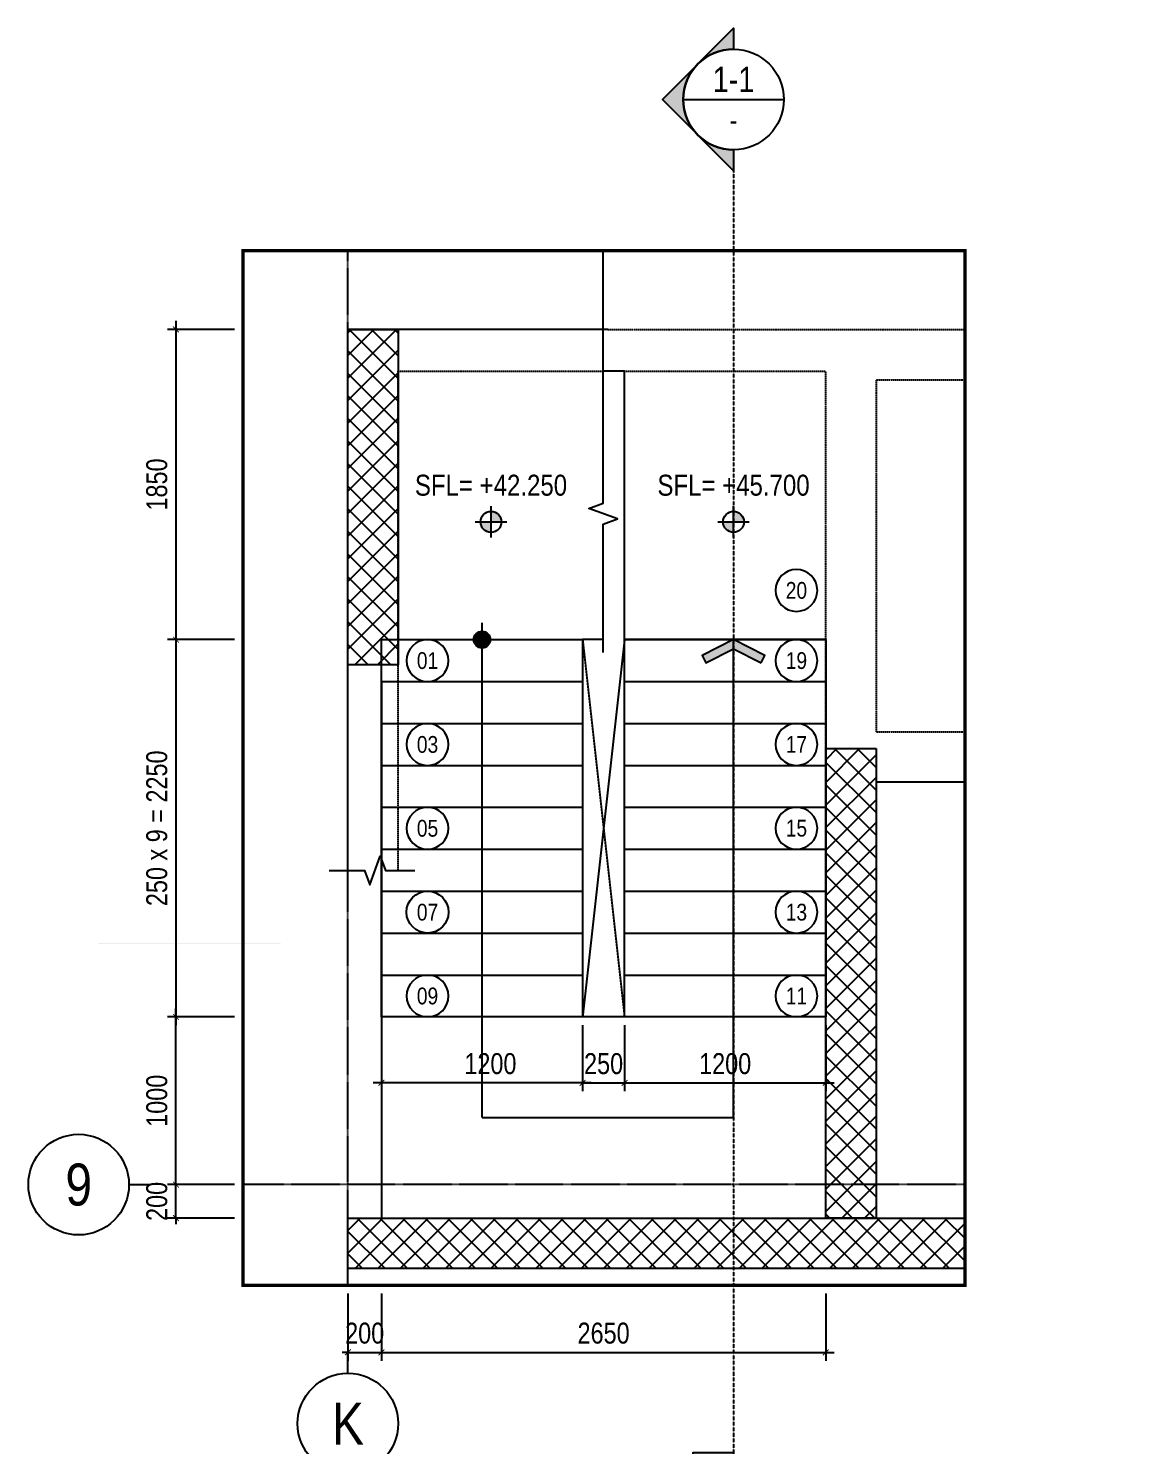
# Model space of a CAD drawing. Header units: millimetres. Extents: x 379264 to 1158416, y -283062 to 356890.
# Drawn here: x 840382 to 846963, y -21047 to -12595 of the extents above; entities that cross this region are included whole.
import ezdxf
from ezdxf.enums import TextEntityAlignment as Align

# ---------------------------------------------------------------- set-up
doc = ezdxf.new("R2010")
doc.units = ezdxf.units.MM
for name, pattern in [('BLOCK B - CHI TIET THANG 5$0$$0$HIDDEN', [0.375, 0.25, -0.125]), ('BLOCK B - CHI TIET THANG 5$0$HIDDEN', [0.375, 0.25, -0.125]), ('CENTER', [2, 1.25, -0.25, 0.25, -0.25]), ('HIDDEN', [9.525, 6.35, -3.175]), ('mb_loi thang 2-19 twa$0$Core 1A$0$Hidden10.5', [1.5, 1, -0.5])]:
    doc.linetypes.add(name, pattern=pattern)
for name, color, linetype in [('02PM. TEXT B', 4, 'Continuous'), ('03PM. TEXT C', 1, 'Continuous'), ('05PM. FRAME', 4, 'Continuous'), ('06PM. HIDDEN', 4, 'HIDDEN'), ('07PM. WACO', 6, 'Continuous'), ('11PM. DIM', 2, 'Continuous'), ('12PM. GRID', 8, 'CENTER'), ('13PM. HATCH', 8, 'Continuous'), ('BLOCK A - CHI TIET THANG 2$0$Number Step', 94, 'Continuous'), ('BLOCK B - CHI TIET THANG 5$0$Ky hieu Truc', 1, 'Continuous'), ('BLOCK B - CHI TIET THANG 5$0$Number Step', 94, 'Continuous'), ('MB Ham 1$0$Staircase', 30, 'Continuous'), ('MB_Cot tang 1$0$Concrete Line', 6, 'Continuous'), ('mb_loi thang 2-19 twa$0$Opening Hidden', 154, 'mb_loi thang 2-19 twa$0$Core 1A$0$Hidden10.5')]:
    doc.layers.add(name, color=color, linetype=linetype)
doc.styles.add('[PMDC2013]STYLE', font='arial.ttf', dxfattribs={"width": 0.8})
doc.styles.add('BLOCK A - CHI TIET THANG 2$0$VNI-HelveCB', font='VHELVCB_0.TTF')
doc.styles.add('BLOCK B - CHI TIET THANG 5$0$$0$Title Block Bold', font='VHELVEB_0.TTF')
doc.styles.add('BLOCK B - CHI TIET THANG 5$0$VNI-HelveC', font='VHELVCN_0.TTF')
doc.styles.add('BLOCK B - CHI TIET THANG 5$0$VNI-HelveCB', font='VHELVCB_0.TTF')
doc.dimstyles.new('BLOCK A - CHI TIET THANG 1$0$Dim 50 (A1-A2)', dxfattribs={"dimscale": 50, "dimtxt": 2.5, "dimasz": 0.7, "dimexe": 1, "dimexo": 1, "dimgap": 1, "dimtad": 1, "dimdec": 0, "dimzin": 12, "dimdsep": 46, "dimtxsty": '[PMDC2013]STYLE', "dimblk": 'ARCHTICK', "dimcen": 0, "dimdle": 1, "dimclrd": 2, "dimclre": 2, "dimclrt": 4, "dimadec": 0, "dimazin": 0, "dimtfac": 1, "dimtdec": 0, "dimtix": 1, "dimtmove": 2, "dimatfit": 3, "dimldrblk": 'ARCHTICK', "dimfxl": 1, "dimtolj": 1, "dimtzin": 0, "dimarcsym": 0})

# ---------------------------------------------------------------- blocks, each defined once
blk = doc.blocks.new('*U697')
at = {"layer": '13PM. HATCH'}
h = blk.add_hatch(dxfattribs=at)
h.set_pattern_fill('ANSI37', color=256, scale=30, style=0)
h.set_pattern_definition([(45, (-200, 2500), (-67.352, 67.352), []), (135, (-200, 2500), (-67.352, -67.352), [])])
h.paths.add_polyline_path([(-250, 2650), (-250, -150), (50, -150), (50, 2650)])
at = {"layer": '07PM. WACO'}
blk.add_lwpolyline([(-250, 2650), (-250, -150), (50, -150), (50, 2650)], close=True, dxfattribs=at)
blk = doc.blocks.new('_ArchTick')
at = {"color": 0, "linetype": 'ByBlock', "const_width": 0.15}
blk.add_lwpolyline([(-0.5, -0.5), (0.5, 0.5)], dxfattribs=at)
blk = doc.blocks.new('*D752')
at = {"layer": '11PM. DIM', "color": 2, "lineweight": -2, "transparency": 16777216}
for p, q in [((841612.6, -19490.2), (841212.6, -19490.2)), ((841262.6, -19490.2), (841262.6, -19455.2)), ((841262.6, -19690.2), (841262.6, -19490.2)), ((841612.6, -19690.2), (841212.6, -19690.2)), ((841262.6, -19690.2), (841262.6, -19725.2))]:
    blk.add_line(p, q, dxfattribs=at)
at = {"layer": 'Defpoints', "color": 0, "transparency": 16777216}
for p in [(841262.6, -19490.2), (841662.6, -19490.2), (841662.6, -19690.2)]:
    blk.add_point(p, dxfattribs=at)
at = {"layer": '11PM. DIM', "color": 2, "lineweight": -2, "transparency": 16777216, "xscale": 35, "yscale": 35, "zscale": 35}
for p, rotation in [((841262.6, -19490.2), 270), ((841262.6, -19690.2), 90)]:
    blk.add_blockref('_ArchTick', p, dxfattribs=dict(at, rotation=rotation))
at = {"layer": '11PM. DIM', "color": 4, "transparency": 16777216, "insert": (841148.8, -19590.2), "char_height": 125, "attachment_point": 5, "rotation": 90, "style": '[PMDC2013]STYLE'}
blk.add_mtext('\\A1;200', dxfattribs=at)
blk = doc.blocks.new('*D753')
at = {"layer": '11PM. DIM', "color": 2, "lineweight": -2, "transparency": 16777216}
for p, q in [((842288.2, -20140.2), (842288.2, -20540.2)), ((842488.2, -20140.2), (842488.2, -20540.2)), ((842288.2, -20490.2), (842253.2, -20490.2)), ((842288.2, -20490.2), (842488.2, -20490.2)), ((842488.2, -20490.2), (842523.2, -20490.2))]:
    blk.add_line(p, q, dxfattribs=at)
at = {"layer": 'Defpoints', "color": 0, "transparency": 16777216}
for p in [(842288.2, -20090.2), (842488.2, -20090.2), (842488.2, -20490.2)]:
    blk.add_point(p, dxfattribs=at)
at = {"layer": '11PM. DIM', "color": 2, "lineweight": -2, "transparency": 16777216, "xscale": 35, "yscale": 35, "zscale": 35}
blk.add_blockref('_ArchTick', (842288.2, -20490.2), dxfattribs=at)
at = {"layer": '11PM. DIM', "color": 2, "lineweight": -2, "transparency": 16777216, "xscale": 35, "yscale": 35, "zscale": 35, "rotation": 180}
blk.add_blockref('_ArchTick', (842488.2, -20490.2), dxfattribs=at)
at = {"layer": '11PM. DIM', "color": 4, "transparency": 16777216, "insert": (842388.2, -20376.4), "char_height": 125, "attachment_point": 5, "style": '[PMDC2013]STYLE'}
blk.add_mtext('\\A1;200', dxfattribs=at)
blk = doc.blocks.new('*D754')
at = {"layer": '11PM. DIM', "color": 2, "lineweight": -2, "transparency": 16777216}
for p, q in [((842488.2, -20140.2), (842488.2, -20540.2)), ((845138.2, -20140.2), (845138.2, -20540.2)), ((842438.2, -20490.2), (845188.2, -20490.2))]:
    blk.add_line(p, q, dxfattribs=at)
at = {"layer": 'Defpoints', "color": 0, "transparency": 16777216}
for p in [(842488.2, -20090.2), (845138.2, -20090.2), (845138.2, -20490.2)]:
    blk.add_point(p, dxfattribs=at)
at = {"layer": '11PM. DIM', "color": 2, "lineweight": -2, "transparency": 16777216, "xscale": 35, "yscale": 35, "zscale": 35, "rotation": 180}
blk.add_blockref('_ArchTick', (842488.2, -20490.2), dxfattribs=at)
at = {"layer": '11PM. DIM', "color": 2, "lineweight": -2, "transparency": 16777216, "xscale": 35, "yscale": 35, "zscale": 35}
blk.add_blockref('_ArchTick', (845138.2, -20490.2), dxfattribs=at)
at = {"layer": '11PM. DIM', "color": 4, "transparency": 16777216, "insert": (843813.2, -20376.4), "char_height": 125, "attachment_point": 5, "style": '[PMDC2013]STYLE'}
blk.add_mtext('\\A1;2650', dxfattribs=at)
blk = doc.blocks.new('BLOCK B - CHI TIET THANG 5$0$HTT-Grid')
at = {"layer": '05PM. FRAME', "linetype": 'ByBlock', "lineweight": -2}
blk.add_line((0, -2.5), (0, 0), dxfattribs=at)
blk.add_circle((0, -8.5), 6, dxfattribs=at)
at = {"layer": '03PM. TEXT C', "linetype": 'ByBlock', "lineweight": -2, "style": 'BLOCK B - CHI TIET THANG 5$0$VNI-HelveC'}
blk.add_attdef('GRID', text='', height=5, dxfattribs=at).set_placement((0, -8.5), align=Align.MIDDLE)
blk = doc.blocks.new('*U693')
h = blk.add_hatch(color=256)
edge = h.paths.add_edge_path()
edge.add_line((0, -600), (0, -849))
edge.add_line((0, -849), (-849, 0))
edge.add_line((-849, 0), (0, 849))
edge.add_line((0, 849), (0, 600))
edge.add_arc((0, 0), 600, 90, 270)
blk.add_hatch(color=256).paths.add_polyline_path([(-480, -16350), (-480, -16136), (0, -16136), (0, -16350)])
blk.add_line((-600, 0), (600, 0))
at = {"linetype": 'BLOCK B - CHI TIET THANG 5$0$$0$HIDDEN', "ltscale": 10}
blk.add_line((0, -600), (0, -16350), dxfattribs=at)
blk.add_lwpolyline([(0, -600), (0, -849), (-849, 0), (0, 849), (0, 600, 1)], format="xyb", close=True)
blk.add_lwpolyline([(-480, -16350), (-480, -16136), (0, -16136), (0, -16350)], close=True)
blk.add_circle((0, 0), 600)
at = {"style": 'BLOCK B - CHI TIET THANG 5$0$$0$Title Block Bold', "flags": 8}
blk.add_attdef('VIEWNUMBER', text='', height=300, dxfattribs=at).set_placement((0, 0), align=Align.BOTTOM_CENTER)
blk.add_attdef('DRAWINGREFERENCE', text='', height=250, dxfattribs=at).set_placement((0, -120), align=Align.TOP_CENTER)
blk = doc.blocks.new('*D755')
at = {"layer": '11PM. DIM', "color": 2, "lineweight": -2, "transparency": 16777216}
for p, q in [((841262.6, -16190.2), (841262.6, -18540.2)), ((841612.6, -16240.2), (841212.6, -16240.2)), ((841612.6, -18490.2), (841212.6, -18490.2))]:
    blk.add_line(p, q, dxfattribs=at)
at = {"layer": 'Defpoints', "color": 0, "transparency": 16777216}
for p in [(841662.6, -16240.2), (841262.6, -18490.2), (841662.6, -18490.2)]:
    blk.add_point(p, dxfattribs=at)
at = {"layer": '11PM. DIM', "color": 2, "lineweight": -2, "transparency": 16777216, "xscale": 35, "yscale": 35, "zscale": 35}
for p, rotation in [((841262.6, -16240.2), 90), ((841262.6, -18490.2), 270)]:
    blk.add_blockref('_ArchTick', p, dxfattribs=dict(at, rotation=rotation))
at = {"layer": '11PM. DIM', "color": 4, "transparency": 16777216, "insert": (841148.8, -17365.2), "char_height": 125, "attachment_point": 5, "rotation": 90, "style": '[PMDC2013]STYLE'}
blk.add_mtext('\\A1;250 x 9 = 2250', dxfattribs=at)
blk = doc.blocks.new('*U696')
at = {"layer": '13PM. HATCH'}
h = blk.add_hatch(dxfattribs=at)
h.set_pattern_fill('ANSI37', color=256, scale=30, style=0)
h.set_pattern_definition([(45, (-200, 1700), (-67.352, 67.352), []), (135, (-200, 1700), (-67.352, -67.352), [])])
h.paths.add_polyline_path([(-250, 1850), (-250, -150), (50, -150), (50, 1850)])
at = {"layer": '07PM. WACO'}
blk.add_lwpolyline([(-250, 1850), (-250, -150), (50, -150), (50, 1850)], close=True, dxfattribs=at)
blk = doc.blocks.new('MB Ham 1$0$Dot')
at = {"linetype": 'ByBlock', "lineweight": -2}
h = blk.add_hatch(color=0, dxfattribs=at)
edge = h.paths.add_edge_path()
edge.add_arc((0, 0), 0.5, 0, 360)
at = {"color": 0, "linetype": 'ByBlock', "lineweight": -2}
blk.add_line((0, -1), (0, 1), dxfattribs=at)
blk.add_circle((0, 0), 0.5, dxfattribs=at)
blk = doc.blocks.new('BLOCK A - CHI TIET THANG 2$0$Number Step')
at = {"color": 0, "linetype": 'ByBlock'}
blk.add_circle((0, 0), 2.5, dxfattribs=at)
at = {"color": 0, "linetype": 'ByBlock', "lineweight": -2, "style": 'BLOCK A - CHI TIET THANG 2$0$VNI-HelveCB'}
blk.add_attdef('TEXT', text='', height=2, dxfattribs=at).set_placement((0, 0), align=Align.MIDDLE)
blk = doc.blocks.new('MB Ham 1$0$Arrow 60')
at = {"linetype": 'ByBlock', "lineweight": -2}
h = blk.add_hatch(color=0, dxfattribs=at)
h.paths.add_polyline_path([(1.875, 0.938), (1.651, 1.385), (0, 0.559), (-1.651, 1.385), (-1.875, 0.938), (0, 0)], flags=17)
h.paths.add_polyline_path([(1.651, 1.385), (1.875, 0.938), (0, 0), (-1.875, 0.938), (-1.651, 1.385), (0, 0.559)])
blk.add_hatch(color=0, dxfattribs=at).paths.add_polyline_path([(1.651, 1.385), (1.875, 0.938), (0, 0), (-1.875, 0.938), (-1.651, 1.385), (0, 0.559)])
at = {"color": 0, "linetype": 'ByBlock', "lineweight": -2}
blk.add_lwpolyline([(1.651, 1.385), (1.875, 0.938), (0, 0), (-1.875, 0.938), (-1.651, 1.385), (0, 0.559)], close=True, dxfattribs=at)
blk = doc.blocks.new('*D756')
at = {"layer": '11PM. DIM', "color": 2, "lineweight": -2, "transparency": 16777216}
for p, q in [((843938.2, -18540.2), (843938.2, -18933.3)), ((845138.2, -18540.2), (845138.2, -18933.3)), ((843888.2, -18883.3), (845188.2, -18883.3))]:
    blk.add_line(p, q, dxfattribs=at)
at = {"layer": 'Defpoints', "color": 0, "transparency": 16777216}
for p in [(843938.2, -18490.2), (845138.2, -18490.2), (845138.2, -18883.3)]:
    blk.add_point(p, dxfattribs=at)
at = {"layer": '11PM. DIM', "color": 2, "lineweight": -2, "transparency": 16777216, "xscale": 35, "yscale": 35, "zscale": 35, "rotation": 180}
blk.add_blockref('_ArchTick', (843938.2, -18883.3), dxfattribs=at)
at = {"layer": '11PM. DIM', "color": 2, "lineweight": -2, "transparency": 16777216, "xscale": 35, "yscale": 35, "zscale": 35}
blk.add_blockref('_ArchTick', (845138.2, -18883.3), dxfattribs=at)
at = {"layer": '11PM. DIM', "color": 4, "transparency": 16777216, "insert": (844538.2, -18769.5), "char_height": 125, "attachment_point": 5, "style": '[PMDC2013]STYLE'}
blk.add_mtext('\\A1;1200', dxfattribs=at)
blk = doc.blocks.new('*D757')
at = {"layer": '11PM. DIM', "color": 2, "lineweight": -2, "transparency": 16777216}
for p, q in [((842488.1, -18540.2), (842488.1, -18933.3)), ((843688.2, -18540.2), (843688.2, -18933.3)), ((843738.2, -18883.3), (842438.1, -18883.3))]:
    blk.add_line(p, q, dxfattribs=at)
at = {"layer": 'Defpoints', "color": 0, "transparency": 16777216}
for p in [(842488.1, -18490.2), (843688.2, -18490.2), (842488.1, -18883.3)]:
    blk.add_point(p, dxfattribs=at)
at = {"layer": '11PM. DIM', "color": 2, "lineweight": -2, "transparency": 16777216, "xscale": 35, "yscale": 35, "zscale": 35, "rotation": 180}
blk.add_blockref('_ArchTick', (842488.1, -18883.3), dxfattribs=at)
at = {"layer": '11PM. DIM', "color": 2, "lineweight": -2, "transparency": 16777216, "xscale": 35, "yscale": 35, "zscale": 35}
blk.add_blockref('_ArchTick', (843688.2, -18883.3), dxfattribs=at)
at = {"layer": '11PM. DIM', "color": 4, "transparency": 16777216, "insert": (843138.1, -18769.5), "char_height": 125, "attachment_point": 5, "style": '[PMDC2013]STYLE'}
blk.add_mtext('\\A1;1200', dxfattribs=at)
blk = doc.blocks.new('*D758')
at = {"layer": '11PM. DIM', "color": 2, "lineweight": -2, "transparency": 16777216}
for p, q in [((841612.6, -18490.2), (841212.6, -18490.2)), ((841262.6, -19540.2), (841262.6, -18440.2)), ((841612.6, -19490.2), (841212.6, -19490.2))]:
    blk.add_line(p, q, dxfattribs=at)
at = {"layer": 'Defpoints', "color": 0, "transparency": 16777216}
for p in [(841262.6, -18490.2), (841662.6, -18490.2), (841662.6, -19490.2)]:
    blk.add_point(p, dxfattribs=at)
at = {"layer": '11PM. DIM', "color": 2, "lineweight": -2, "transparency": 16777216, "xscale": 35, "yscale": 35, "zscale": 35}
for p, rotation in [((841262.6, -18490.2), 90), ((841262.6, -19490.2), 270)]:
    blk.add_blockref('_ArchTick', p, dxfattribs=dict(at, rotation=rotation))
at = {"layer": '11PM. DIM', "color": 4, "transparency": 16777216, "insert": (841148.8, -18990.2), "char_height": 125, "attachment_point": 5, "rotation": 90, "style": '[PMDC2013]STYLE'}
blk.add_mtext('\\A1;1000', dxfattribs=at)
blk = doc.blocks.new('*D759')
at = {"layer": '11PM. DIM', "color": 2, "lineweight": -2, "transparency": 16777216}
for p, q in [((841262.6, -14340.2), (841262.6, -16290.2)), ((841612.6, -14390.2), (841212.6, -14390.2)), ((841612.6, -16240.2), (841212.6, -16240.2))]:
    blk.add_line(p, q, dxfattribs=at)
at = {"layer": 'Defpoints', "color": 0, "transparency": 16777216}
for p in [(841662.6, -14390.2), (841262.6, -16240.2), (841662.6, -16240.2)]:
    blk.add_point(p, dxfattribs=at)
at = {"layer": '11PM. DIM', "color": 2, "lineweight": -2, "transparency": 16777216, "xscale": 35, "yscale": 35, "zscale": 35}
for p, rotation in [((841262.6, -14390.2), 90), ((841262.6, -16240.2), 270)]:
    blk.add_blockref('_ArchTick', p, dxfattribs=dict(at, rotation=rotation))
at = {"layer": '11PM. DIM', "color": 4, "transparency": 16777216, "insert": (841148.8, -15315.2), "char_height": 125, "attachment_point": 5, "rotation": 90, "style": '[PMDC2013]STYLE'}
blk.add_mtext('\\A1;1850', dxfattribs=at)
blk = doc.blocks.new('BLOCK B - CHI TIET THANG 5$0$Number Step')
at = {"color": 0, "linetype": 'ByBlock'}
blk.add_circle((0, 0), 2.5, dxfattribs=at)
at = {"color": 0, "linetype": 'ByBlock', "lineweight": -2, "style": 'BLOCK B - CHI TIET THANG 5$0$VNI-HelveCB'}
blk.add_attdef('TEXT', text='', height=2, dxfattribs=at).set_placement((0, 0), align=Align.MIDDLE)
blk = doc.blocks.new('*D760')
at = {"layer": '11PM. DIM', "color": 2, "lineweight": -2, "transparency": 16777216}
for p, q in [((843688.2, -18540.2), (843688.2, -18933.3)), ((843938.2, -18540.2), (843938.2, -18933.3)), ((843688.2, -18883.3), (843653.2, -18883.3)), ((843688.2, -18883.3), (843938.2, -18883.3)), ((843938.2, -18883.3), (843973.2, -18883.3))]:
    blk.add_line(p, q, dxfattribs=at)
at = {"layer": 'Defpoints', "color": 0, "transparency": 16777216}
for p in [(843688.2, -18490.2), (843938.2, -18490.2), (843938.2, -18883.3)]:
    blk.add_point(p, dxfattribs=at)
at = {"layer": '11PM. DIM', "color": 2, "lineweight": -2, "transparency": 16777216, "xscale": 35, "yscale": 35, "zscale": 35}
blk.add_blockref('_ArchTick', (843688.2, -18883.3), dxfattribs=at)
at = {"layer": '11PM. DIM', "color": 2, "lineweight": -2, "transparency": 16777216, "xscale": 35, "yscale": 35, "zscale": 35, "rotation": 180}
blk.add_blockref('_ArchTick', (843938.2, -18883.3), dxfattribs=at)
at = {"layer": '11PM. DIM', "color": 4, "transparency": 16777216, "insert": (843813.2, -18769.5), "char_height": 125, "attachment_point": 5, "style": '[PMDC2013]STYLE'}
blk.add_mtext('\\A1;250', dxfattribs=at)
blk = doc.blocks.new('BLOCK B - CHI TIET THANG 5$0$13123123213')
at = {"linetype": 'ByBlock'}
h = blk.add_hatch(color=0, dxfattribs=at)
h.paths.add_polyline_path([(0, 1), (0, 0), (1, 0, 0.414214)])
h.paths.add_polyline_path([(0, 0), (-1, 0, 0.414214), (0, -1)])
at = {"color": 0, "linetype": 'ByBlock'}
for p, q in [((0, -1.5), (0, 1.5)), ((-1.5, 0), (1.5, 0))]:
    blk.add_line(p, q, dxfattribs=at)
blk.add_circle((0, 0), 1, dxfattribs=at)
at = {"color": 0, "linetype": 'ByBlock', "lineweight": -2, "style": 'BLOCK B - CHI TIET THANG 5$0$VNI-HelveC'}
for tag, p in [('TEXT1', (0, 10.5)), ('TEXT2', (0, 7)), ('TEXT3', (0, 3.5))]:
    blk.add_attdef(tag, text='', height=2, dxfattribs=at).set_placement(p, align=Align.MIDDLE_CENTER)

msp = doc.modelspace()

# ---------------------------------------------------------------- hatches: boundary and pattern name
at = {"layer": '13PM. HATCH'}
h = msp.add_hatch(dxfattribs=at)
h.set_pattern_fill('CROSS', color=256, scale=1000, angle=90)
h.set_pattern_definition([(90, (964948.02, -35203.2), (-250, 250), [125, -375]), (180, (965010.52, -35140.7), (-250, -250), [125, -375])])
h.paths.add_polyline_path([(842397.77, -18054.74), (840798.02, -18053.19), (840798.02, -18054.74)])
h.paths.add_polyline_path([(867298.02, -13568.62), (864698.02, -13568.62), (864698.02, -14603.19), (867298.02, -14603.19)])
h = msp.add_hatch(dxfattribs=at)
h.set_pattern_fill('ANSI37', color=256, scale=30, style=0)
h.set_pattern_definition([(45, (-144352.52, -59706.15), (-67.351921, 67.351921), []), (135, (-144352.52, -59706.15), (-67.351921, -67.351921), [])])
h.paths.add_polyline_path([(842288.16, -19690.18), (842288.16, -19990.18), (845968.78, -19990.18), (845968.78, -19690.18)])

# ---------------------------------------------------------------- linework, layer by layer
at = {"linetype": 'BLOCK B - CHI TIET THANG 5$0$HIDDEN', "ltscale": 10, "const_width": 20}
msp.add_lwpolyline([(841662.64, -20090.18), (845968.78, -20090.18), (845968.78, -13920.23), (841662.64, -13920.23)], close=True, dxfattribs=at)
at = {"layer": '05PM. FRAME', "ltscale": 0.25}
for p, q in [((842288.05, -17617.39), (842288.05, -14390.18)), ((843838.05, -14390.18), (842288.05, -14390.18)), ((843938.16, -14640.18), (843810.7, -14640.18)), ((843938.16, -16240.19), (843938.16, -14640.18)), ((843688.16, -16240.19), (843688.16, -16240.18)), ((843810.7, -16240.19), (843688.16, -16240.19)), ((845138.16, -16240.19), (843938.16, -16240.19)), ((842488.16, -16490.18), (842488.16, -19690.18)), ((845968.78, -17090.18), (845438.05, -17090.18)), ((845138.16, -18490.18), (842488.16, -18490.18))]:
    msp.add_line(p, q, dxfattribs=at)
for points in [[(843810.7, -16316.03), (843810.7, -15551.56), (843896.56, -15520.31), (843724.84, -15457.81), (843810.7, -15426.56), (843810.7, -13920.23)], [(843938.16, -18490.18), (843938.16, -16240.19), (845138.16, -16240.19), (845138.16, -18490.18), (843938.16, -18490.18)], [(842176.04, -17617.39), (842386.77, -17617.39), (842418.02, -17703.25), (842480.52, -17531.53), (842511.77, -17617.39), (842688.27, -17617.39)]]:
    msp.add_lwpolyline(points, dxfattribs=at)
msp.add_lwpolyline([(842488.16, -18490.18), (842488.16, -16240.18), (843688.16, -16240.18), (843688.16, -18490.18)], close=True, dxfattribs=at)
at = {"layer": '06PM. HIDDEN', "linetype": 'HIDDEN', "ltscale": 0.25}
for p, q in [((843838.16, -14390.18), (845968.78, -14390.18)), ((842588.05, -14640.18), (843810.7, -14640.18)), ((842588.05, -17617.39), (842588.05, -14640.18)), ((843938.16, -14640.18), (845138.05, -14640.18)), ((845138.16, -16890.18), (845138.16, -14640.18)), ((845438.05, -14690.18), (845438.05, -16790.18)), ((845438.05, -14690.18), (845968.78, -14690.18)), ((845438.05, -16790.18), (845968.78, -16790.18))]:
    msp.add_line(p, q, dxfattribs=at)
at = {"layer": '07PM. WACO'}
msp.add_lwpolyline([(845968.78, -19990.18), (842288.16, -19990.18), (842288.16, -19690.18), (845968.78, -19690.18)], dxfattribs=at)
at = {"layer": '12PM. GRID', "ltscale": 3}
for p, q in [((842288.05, -20090.18), (842288.05, -13920.23)), ((845968.78, -19490.18), (841662.64, -19490.18))]:
    msp.add_line(p, q, dxfattribs=at)
at = {"layer": '13PM. HATCH'}
for p, q in [((843088.16, -19090.18), (843088.16, -16240.18)), ((843938.16, -16240.19), (845138.16, -16240.19)), ((844588.16, -19090.18), (844588.18, -16240.19)), ((842488.16, -16490.18), (843688.16, -16490.18)), ((843938.16, -16490.19), (845138.16, -16490.19)), ((842488.16, -16740.18), (843688.16, -16740.18)), ((843938.16, -16740.19), (845138.16, -16740.19)), ((842488.16, -16990.18), (843688.16, -16990.18)), ((843938.16, -16990.19), (845138.16, -16990.19)), ((842488.16, -17240.18), (843688.16, -17240.18)), ((843938.16, -17240.19), (845138.16, -17240.19)), ((842488.16, -17490.18), (843688.16, -17490.18)), ((843938.16, -17490.19), (845138.16, -17490.19)), ((842488.16, -17740.18), (843688.16, -17740.18)), ((843938.16, -17740.19), (845138.16, -17740.19)), ((842488.16, -17990.18), (843688.16, -17990.18)), ((843938.16, -17990.19), (845138.16, -17990.19)), ((842488.16, -18240.18), (843688.16, -18240.18)), ((843938.16, -18240.19), (845138.16, -18240.19)), ((843088.16, -19090.18), (844588.16, -19090.19))]:
    msp.add_line(p, q, dxfattribs=at)
at = {"layer": 'MB Ham 1$0$Staircase'}
msp.add_line((843588.16, -18490.18), (842488.16, -18490.18), dxfattribs=at)
at = {"layer": 'mb_loi thang 2-19 twa$0$Opening Hidden', "color": 8}
for p, q in [((843688.16, -16240.19), (843938.16, -18490.18)), ((843938.16, -16240.19), (843688.16, -18490.18))]:
    msp.add_line(p, q, dxfattribs=at)

# ---------------------------------------------------------------- block references
at = {"layer": '02PM. TEXT B'}
ref = msp.add_blockref('BLOCK B - CHI TIET THANG 5$0$13123123213', (843141.65, -15538.06), dxfattribs=dict(at, xscale=62.5, yscale=62.5, zscale=62.5))
ref.add_attrib('TEXT3', 'SFL= +42.250', dxfattribs={"layer": '0', "color": 0, "linetype": 'ByBlock', "lineweight": -2, "height": 125, "style": 'BLOCK B - CHI TIET THANG 5$0$VNI-HelveC'}).set_placement((843141.65, -15319.31), align=Align.MIDDLE_CENTER)
ref = msp.add_blockref('BLOCK B - CHI TIET THANG 5$0$13123123213', (844588.16, -15538.06), dxfattribs=dict(at, xscale=62.5, yscale=62.5, zscale=62.5))
ref.add_attrib('TEXT3', 'SFL= +45.700', dxfattribs={"layer": '0', "color": 0, "linetype": 'ByBlock', "lineweight": -2, "height": 125, "style": 'BLOCK B - CHI TIET THANG 5$0$VNI-HelveC'}).set_placement((844588.16, -15319.31), align=Align.MIDDLE_CENTER)
at = {"layer": '07PM. WACO'}
ref = msp.add_blockref('*U693', (844588.16, -13019.33), dxfattribs=dict(at, xscale=0.5, yscale=0.5, zscale=0.5))
ref.add_attrib('VIEWNUMBER', '1-1', dxfattribs={"layer": '0', "height": 150, "style": 'BLOCK B - CHI TIET THANG 5$0$VNI-HelveCB'}).set_placement((844588.16, -13019.33), align=Align.BOTTOM_CENTER)
ref.add_attrib('DRAWINGREFERENCE', '-', dxfattribs={"layer": '0', "height": 125, "style": 'BLOCK B - CHI TIET THANG 5$0$VNI-HelveCB'}).set_placement((844588.16, -13079.33), align=Align.TOP_CENTER)
at = {"layer": '13PM. HATCH', "xscale": 100, "yscale": 100, "zscale": 100}
msp.add_blockref('MB Ham 1$0$Dot', (843088.16, -16240.18), dxfattribs=at)
at = {"layer": '13PM. HATCH', "xscale": -100, "yscale": 100, "zscale": 100, "rotation": 180}
msp.add_blockref('MB Ham 1$0$Arrow 60', (844588.18, -16240.19), dxfattribs=at)
at = {"layer": 'BLOCK A - CHI TIET THANG 2$0$Number Step'}
ref = msp.add_blockref('BLOCK A - CHI TIET THANG 2$0$Number Step', (842763.05, -16365.18), dxfattribs=dict(at, xscale=-50, yscale=50, zscale=50))
ref.add_attrib('TEXT', '01', dxfattribs={"layer": '0', "color": 0, "linetype": 'ByBlock', "lineweight": -2, "height": 100, "style": 'BLOCK A - CHI TIET THANG 2$0$VNI-HelveCB'}).set_placement((842763.05, -16365.18), align=Align.MIDDLE)
ref = msp.add_blockref('BLOCK A - CHI TIET THANG 2$0$Number Step', (842763.05, -16865.18), dxfattribs=dict(at, xscale=-50, yscale=50, zscale=50))
ref.add_attrib('TEXT', '03', dxfattribs={"layer": '0', "color": 0, "linetype": 'ByBlock', "lineweight": -2, "height": 100, "style": 'BLOCK A - CHI TIET THANG 2$0$VNI-HelveCB'}).set_placement((842763.05, -16865.18), align=Align.MIDDLE)
ref = msp.add_blockref('BLOCK A - CHI TIET THANG 2$0$Number Step', (844963.16, -16865.19), dxfattribs=dict(at, xscale=-50, yscale=50, zscale=50))
ref.add_attrib('TEXT', '17', dxfattribs={"layer": '0', "color": 0, "linetype": 'ByBlock', "lineweight": -2, "height": 100, "style": 'BLOCK A - CHI TIET THANG 2$0$VNI-HelveCB'}).set_placement((844963.16, -16865.19), align=Align.MIDDLE)
ref = msp.add_blockref('BLOCK A - CHI TIET THANG 2$0$Number Step', (842763.05, -17365.18), dxfattribs=dict(at, xscale=-50, yscale=50, zscale=50))
ref.add_attrib('TEXT', '05', dxfattribs={"layer": '0', "color": 0, "linetype": 'ByBlock', "lineweight": -2, "height": 100, "style": 'BLOCK A - CHI TIET THANG 2$0$VNI-HelveCB'}).set_placement((842763.05, -17365.18), align=Align.MIDDLE)
ref = msp.add_blockref('BLOCK A - CHI TIET THANG 2$0$Number Step', (844963.16, -17365.19), dxfattribs=dict(at, xscale=-50, yscale=50, zscale=50))
ref.add_attrib('TEXT', '15', dxfattribs={"layer": '0', "color": 0, "linetype": 'ByBlock', "lineweight": -2, "height": 100, "style": 'BLOCK A - CHI TIET THANG 2$0$VNI-HelveCB'}).set_placement((844963.16, -17365.19), align=Align.MIDDLE)
ref = msp.add_blockref('BLOCK A - CHI TIET THANG 2$0$Number Step', (844963.16, -17865.19), dxfattribs=dict(at, xscale=-50, yscale=50, zscale=50))
ref.add_attrib('TEXT', '13', dxfattribs={"layer": '0', "color": 0, "linetype": 'ByBlock', "lineweight": -2, "height": 100, "style": 'BLOCK A - CHI TIET THANG 2$0$VNI-HelveCB'}).set_placement((844963.16, -17865.19), align=Align.MIDDLE)
ref = msp.add_blockref('BLOCK A - CHI TIET THANG 2$0$Number Step', (842763.05, -18365.18), dxfattribs=dict(at, xscale=-50, yscale=50, zscale=50))
ref.add_attrib('TEXT', '09', dxfattribs={"layer": '0', "color": 0, "linetype": 'ByBlock', "lineweight": -2, "height": 100, "style": 'BLOCK A - CHI TIET THANG 2$0$VNI-HelveCB'}).set_placement((842763.05, -18365.18), align=Align.MIDDLE)
ref = msp.add_blockref('BLOCK A - CHI TIET THANG 2$0$Number Step', (844963.16, -18365.18), dxfattribs=dict(at, xscale=-50, yscale=50, zscale=50))
ref.add_attrib('TEXT', '11', dxfattribs={"layer": '0', "color": 0, "linetype": 'ByBlock', "lineweight": -2, "height": 100, "style": 'BLOCK A - CHI TIET THANG 2$0$VNI-HelveCB'}).set_placement((844963.16, -18365.18), align=Align.MIDDLE)
at = {"layer": 'BLOCK B - CHI TIET THANG 5$0$Ky hieu Truc'}
ref = msp.add_blockref('BLOCK B - CHI TIET THANG 5$0$HTT-Grid', (841107.2, -19490.18), dxfattribs=dict(at, xscale=50, yscale=50, zscale=50, rotation=270))
ref.add_attrib('GRID', '9', dxfattribs={"layer": '0', "linetype": 'ByBlock', "lineweight": -2, "height": 250, "style": 'BLOCK B - CHI TIET THANG 5$0$VNI-HelveC'}).set_placement((840682.87, -19489.51), align=Align.MIDDLE)
ref = msp.add_blockref('BLOCK B - CHI TIET THANG 5$0$HTT-Grid', (842288.16, -20490.18), dxfattribs=dict(at, xscale=50, yscale=50, zscale=50))
ref.add_attrib('GRID', 'K', dxfattribs={"layer": '0', "linetype": 'ByBlock', "lineweight": -2, "height": 250, "style": 'BLOCK B - CHI TIET THANG 5$0$VNI-HelveC'}).set_placement((842288.16, -20915.18), align=Align.MIDDLE)
at = {"layer": 'BLOCK B - CHI TIET THANG 5$0$Number Step'}
ref = msp.add_blockref('BLOCK B - CHI TIET THANG 5$0$Number Step', (844963.16, -15946.75), dxfattribs=dict(at, xscale=-50, yscale=50, zscale=50, rotation=90))
ref.add_attrib('TEXT', '20', dxfattribs={"layer": '0', "color": 0, "linetype": 'ByBlock', "lineweight": -2, "height": 100, "style": 'BLOCK B - CHI TIET THANG 5$0$VNI-HelveCB'}).set_placement((844963.3, -15946.62), align=Align.MIDDLE)
ref = msp.add_blockref('BLOCK B - CHI TIET THANG 5$0$Number Step', (844963.16, -16365.19), dxfattribs=dict(at, xscale=-50, yscale=50, zscale=50, rotation=90))
ref.add_attrib('TEXT', '19', dxfattribs={"layer": '0', "color": 0, "linetype": 'ByBlock', "lineweight": -2, "height": 100, "style": 'BLOCK B - CHI TIET THANG 5$0$VNI-HelveCB'}).set_placement((844963.3, -16365.05), align=Align.MIDDLE)
ref = msp.add_blockref('BLOCK B - CHI TIET THANG 5$0$Number Step', (842763.05, -17865.18), dxfattribs=dict(at, xscale=50, yscale=50, zscale=50, rotation=270))
ref.add_attrib('TEXT', '07', dxfattribs={"layer": '0', "color": 0, "linetype": 'ByBlock', "lineweight": -2, "height": 100, "style": 'BLOCK B - CHI TIET THANG 5$0$VNI-HelveCB'}).set_placement((842763.05, -17865.18), align=Align.MIDDLE)
at = {"layer": 'MB_Cot tang 1$0$Concrete Line', "xscale": -1}
for name, p in [('*U696', (842338.05, -16240.18)), ('*U697', (845188.16, -19540.18))]:
    msp.add_blockref(name, p, dxfattribs=at)

# ---------------------------------------------------------------- dimensions: what is measured, and where the dimension line sits
at = {"layer": '11PM. DIM'}
for base, p1, p2, angle, picture, middle in [((841262.64, -16240.18), (841662.64, -14390.18), (841662.64, -16240.18), 90, '*D759', (841148.82, -15315.18)), ((841262.64, -18490.18), (841662.64, -19490.18), (841662.64, -18490.18), 270, '*D758', (841148.82, -18990.18)), ((843938.16, -18883.31), (843688.16, -18490.19), (843938.16, -18490.18), 180, '*D760', (843813.16, -18769.49)), ((845138.21, -18883.31), (843938.16, -18490.18), (845138.21, -18490.19), 180, '*D756', (844538.19, -18769.49)), ((841262.64, -19490.18), (841662.64, -19690.18), (841662.64, -19490.18), 270, '*D752', (841148.82, -19590.18))]:
    dim = msp.add_linear_dim(base=base, p1=p1, p2=p2, angle=angle, dimstyle='BLOCK A - CHI TIET THANG 1$0$Dim 50 (A1-A2)', dxfattribs=at)
    dim.commit()
    dim.dimension.update_dxf_attribs({"geometry": picture, "text_midpoint": middle})
dim = msp.add_linear_dim(base=(841262.64, -18490.18), p1=(841662.64, -16240.18), p2=(841662.64, -18490.18), angle=90, text='250 x 9 = <>', dimstyle='BLOCK A - CHI TIET THANG 1$0$Dim 50 (A1-A2)', dxfattribs=at)
dim.commit()
dim.dimension.update_dxf_attribs({"geometry": '*D755', "text_midpoint": (841148.82, -17365.18)})
dim = msp.add_linear_dim(base=(842488.12, -18883.31), p1=(843688.16, -18490.19), p2=(842488.12, -18490.19), dimstyle='BLOCK A - CHI TIET THANG 1$0$Dim 50 (A1-A2)', dxfattribs=at)
dim.commit()
dim.dimension.update_dxf_attribs({"geometry": '*D757', "text_midpoint": (843138.14, -18769.49), "dimtype": 160})
for base, p1, p2, picture, middle in [((842488.16, -20490.18), (842288.16, -20090.18), (842488.16, -20090.18), '*D753', (842388.16, -20376.36)), ((845138.16, -20490.18), (842488.16, -20090.18), (845138.16, -20090.18), '*D754', (843813.16, -20376.36))]:
    dim = msp.add_linear_dim(base=base, p1=p1, p2=p2, dimstyle='BLOCK A - CHI TIET THANG 1$0$Dim 50 (A1-A2)', dxfattribs=at)
    dim.commit()
    dim.dimension.update_dxf_attribs({"geometry": picture, "text_midpoint": middle})

doc.saveas('drawing.dxf')
